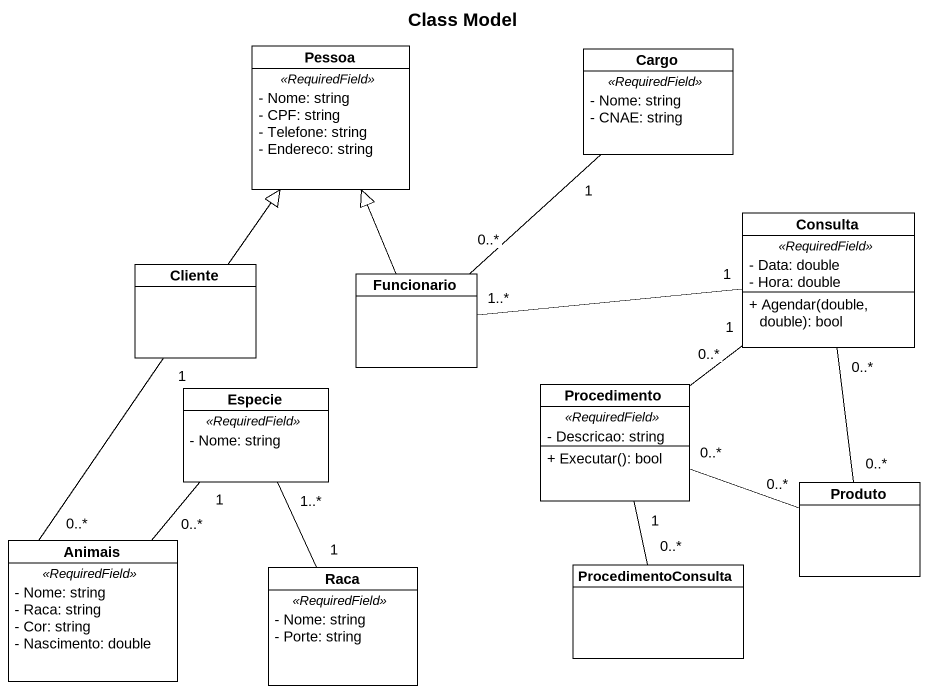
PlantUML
@startuml
title Class Model
hide circle
hide empty members
skinparam classAttributeIconSize 0
class Pessoa {
  .. <<RequiredField>> ..
  - Nome: string
  - CPF: string
  - Telefone: string
  - Endereco: string
}
class Cargo {
  .. <<RequiredField>> ..
  - Nome: string
  - CNAE: string
}
class Consulta {
  .. <<RequiredField>> ..
  - Data: double
  - Hora: double
  --
  + Agendar(double, double): bool
}
class Cliente
class Funcionario
class Especie {
  .. <<RequiredField>> ..
  - Nome: string
}
class Procedimento {
  .. <<RequiredField>> ..
  - Descricao: string
  --
  + Executar(): bool
}
class Produto
class Animais {
  .. <<RequiredField>> ..
  - Nome: string
  - Raca: string
  - Cor: string
  - Nascimento: double
}
class Raca {
  .. <<RequiredField>> ..
  - Nome: string
  - Porte: string
}
class ProcedimentoConsulta
Cargo "1" -- "0..*" Funcionario
Cliente -up-|> Pessoa
Cliente "1" -- "0..*" Animais
Funcionario -up-|> Pessoa
Funcionario "1..*" -right- "1" Consulta
Especie "1..*" -- "1" Raca
Procedimento "0..*" -up- "1" Consulta
Produto "0..*" -up- "0..*" Consulta
Produto "0..*" -left- "0..*" Procedimento
Animais "0..*" -up- "1" Especie
ProcedimentoConsulta "0..*" -up- "1" Procedimento
@enduml
